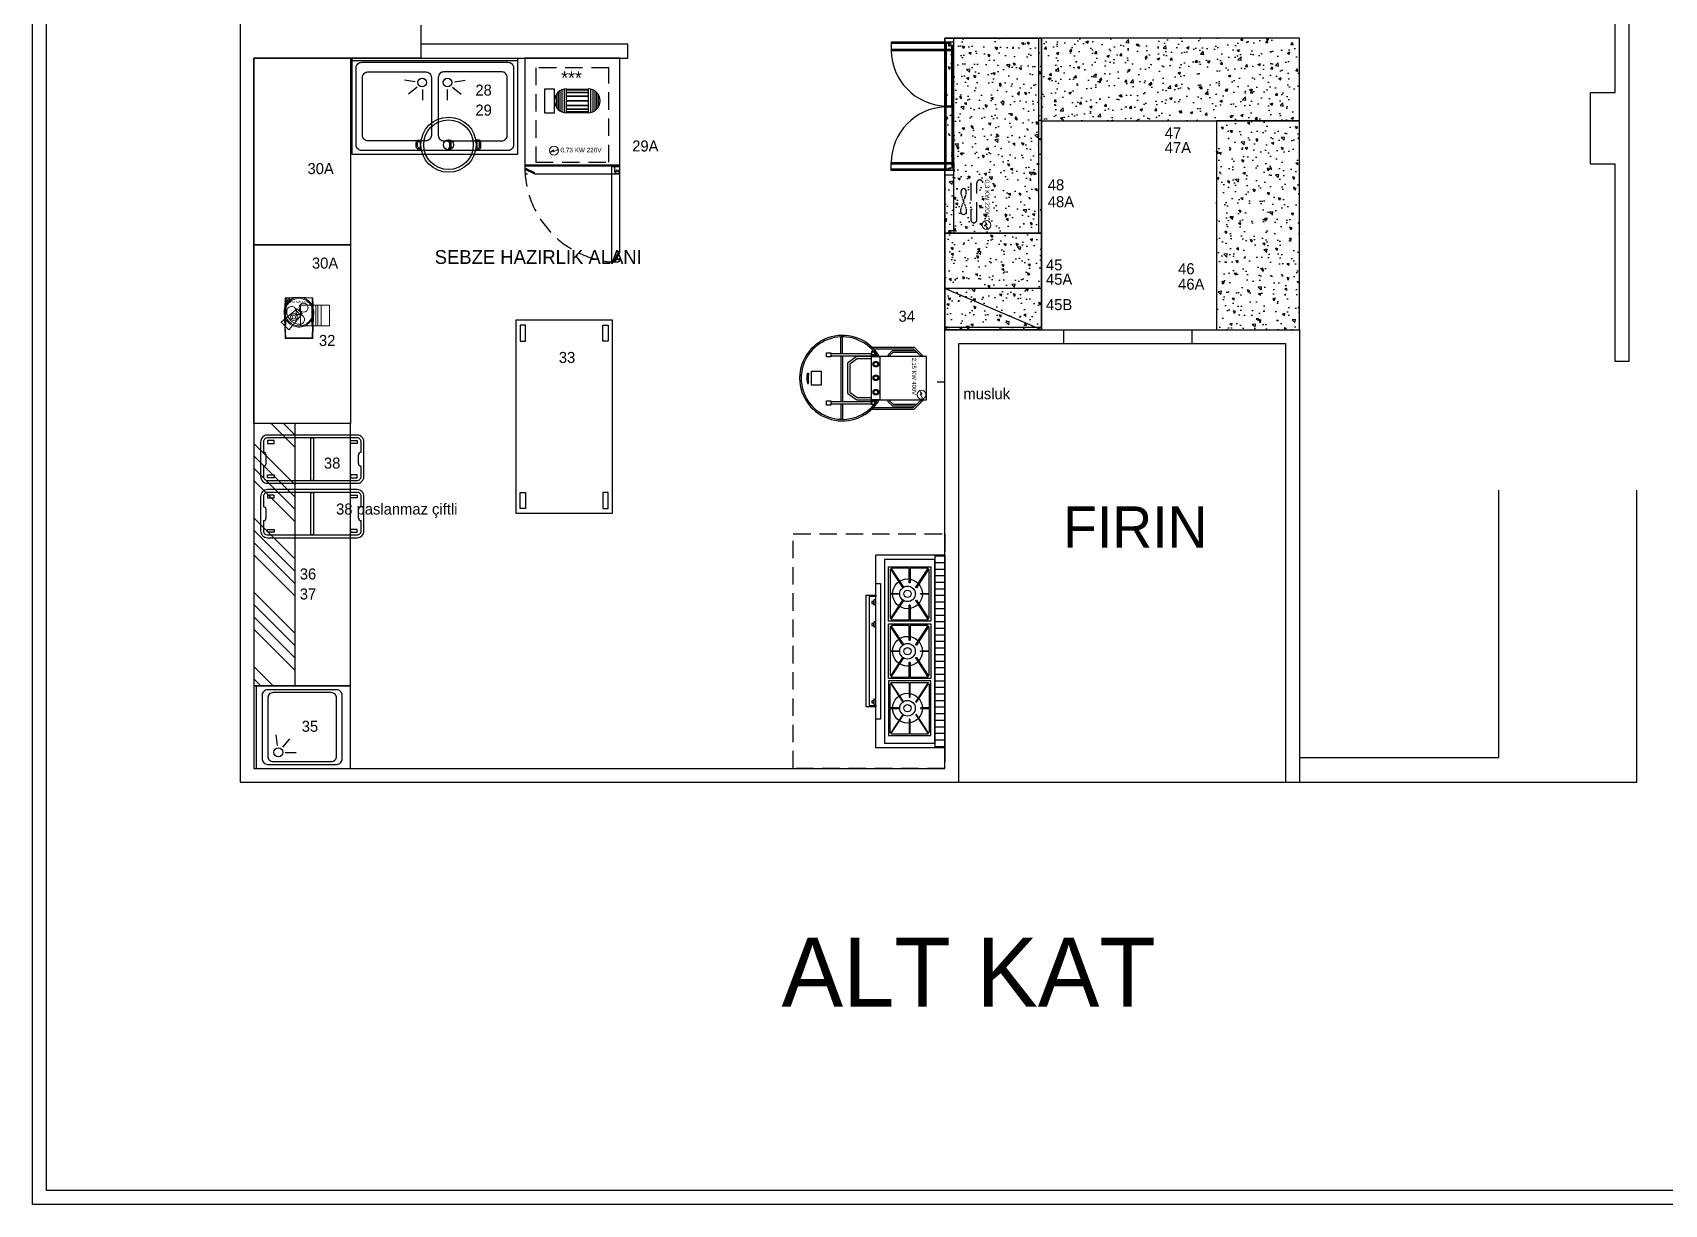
# Model space of a CAD drawing. Header units: millimetres. Extents: x 10921 to 17380, y -4733 to -3298.
# Drawn here: x 10921 to 12104, y -4733 to -3884 of the extents above; entities that cross this region are included whole.
import ezdxf

# ---------------------------------------------------------------- set-up
doc = ezdxf.new("R2010")
doc.units = ezdxf.units.MM
doc.linetypes.add('DASHED', pattern=[19.05, 12.7, -6.35])
for name, color, linetype in [('Kıtc-001 Duvar', 6, 'Continuous'), ('Kıtc-002 Çizgi', 7, 'Continuous'), ('Kıtc-008 Rakam', 1, 'Continuous'), ('Kıtc-011 Elk Tes Yazı 001', 1, 'Continuous'), ('Kıtc-014 Elk Tes İşaretler', 1, 'Continuous'), ('Kıtc-025 Antet', 7, 'Continuous'), ('Kıtc-040 Davlumbaz', 4, 'Continuous'), ('S2000-002 Çizgi', 7, 'Continuous')]:
    doc.layers.add(name, color=color, linetype=linetype)
doc.styles.get("Standard").update_dxf_attribs({"font": 'stylu.ttf', "height": 10})

# ---------------------------------------------------------------- blocks, each defined once
blk = doc.blocks.new('A$C4E3860C5')
at = {"layer": 'Kıtc-014 Elk Tes İşaretler', "linetype": 'Continuous', "lineweight": 0}
for p, q in [((2.9, 3.7), (1, 2.3)), ((1, 2.2), (2.8, 3.5)), ((1, 2.3), (1, 2.2)), ((2.8, 3.5), (2.9, 2.3)), ((3, 2.5), (2.9, 3.7)), ((2.9, 2.3), (5.2, 3.5)), ((5.2, 3.6), (3, 2.5)), ((5.7, 3.8), (5.1, 3.8)), ((5.1, 3.8), (5.2, 3.6)), ((5.2, 3.6), (5.3, 3.4)), ((5.2, 3.5), (5.2, 3.6)), ((5.3, 3.4), (5.7, 3.8))]:
    blk.add_line(p, q, dxfattribs=at)
blk.add_circle((3.2, 3.2), 3.16, dxfattribs=at)
blk = doc.blocks.new('A$C4C105235')
at = {"layer": 'Kıtc-002 Çizgi'}
for points in [[(2, 3), (2, 6.5), (0, 6.5), (0, 3)], [(0, 6), (0, 0), (46.2, 0), (46.2, 6), (2, 6)], [(0, 5), (0, 1), (46.2, 1), (46.2, 5), (2, 5)]]:
    blk.add_lwpolyline(points, dxfattribs=at)
blk.add_circle((0.9, 3.7), 0.596, dxfattribs=at)
blk.add_arc((1, 3.8), 1.25, 216.8699, 323.1301, dxfattribs=at)
blk = doc.blocks.new('A$C1FF566C6')
at = {"layer": 'Kıtc-002 Çizgi', "color": 254}
for points in [[(6, 45.5), (0, 45.5), (0, 0), (6, 0), (6, 45.5)], [(1, 41.5), (1, 0), (5, 0), (5, 45.5)]]:
    blk.add_lwpolyline(points, dxfattribs=at)
blk = doc.blocks.new('A$C3E83117B')
at = {"layer": 'Kıtc-002 Çizgi'}
for p, q in [((141.5, 107), (0, 107)), ((139.5, 45.5), (0, 45.5)), ((99.1, 39), (99.1, 45))]:
    blk.add_line(p, q, dxfattribs=at)
blk.add_lwpolyline([(0, 39), (141.5, 39), (141.5, 109), (0, 109)], close=True, dxfattribs=at)
at = {"layer": 'Kıtc-002 Çizgi', "linetype": 'DASHED'}
for points in [[(131.7, 62.2), (105, 62.2, -1), (105, 66.5)], [(105, 57.8), (131.7, 57.8, 1), (131.7, 62.2)]]:
    blk.add_lwpolyline(points, format="xyb", dxfattribs=at)
at = {"layer": 'Kıtc-002 Çizgi', "linetype": 'DASHED', "ltscale": 0.1}
blk.add_lwpolyline([(125.6, 50.5), (124.1, 50.7), (122.4, 51.2), (120.5, 51.8), (118.6, 52.5), (116.6, 53.3), (114.8, 53.9), (113.1, 54.4), (111.6, 54.5), (110.5, 54.4), (109.7, 53.9), (109.2, 53.3), (109, 52.5), (109.2, 51.8), (109.7, 51.2), (110.5, 50.7), (111.6, 50.5), (113.1, 50.7), (114.8, 51.2), (116.6, 51.8), (118.6, 52.5), (120.5, 53.3), (122.4, 53.9), (124.1, 54.4), (125.6, 54.5), (126.7, 54.4), (127.5, 53.9), (128, 53.3), (128.2, 52.5), (128, 51.8), (127.5, 51.2), (126.7, 50.7)], close=True, dxfattribs=at)
at = {"layer": 'Kıtc-002 Çizgi'}
blk.add_lwpolyline([(139.5, 42), (139.5, 45.5), (141.5, 45.5), (141.5, 42)], dxfattribs=at)
blk.add_circle((140.6, 42.7), 0.596, dxfattribs=at)
at = {"layer": 'Kıtc-002 Çizgi', "color": 254}
for centre, start, end in [((8.4, 40.9), 270.8691, 357.3948), ((90.7, 40.9), 182.6052, 269.1309)]:
    blk.add_arc(centre, 40.9, start, end, dxfattribs=at)
at = {"layer": 'Kıtc-002 Çizgi'}
blk.add_arc((140.5, 42.7), 1.25, 216.8699, 323.1301, dxfattribs=at)
for name, p in [('A$C4E3860C5', (132.3, 66)), ('A$C4C105235', (3, 39)), ('A$C1FF566C6', (3, 0))]:
    blk.add_blockref(name, p, dxfattribs=at)
at = {"layer": 'Kıtc-002 Çizgi', "xscale": -1}
for name, p in [('A$C4C105235', (96.1, 39)), ('A$C1FF566C6', (96.1, 0))]:
    blk.add_blockref(name, p, dxfattribs=at)
at = {"layer": 'Kıtc-011 Elk Tes Yazı 001', "insert": (102.5, 71.3), "char_height": 3.308, "attachment_point": 1}
blk.add_mtext_dynamic_manual_height_columns('{\\f@Arial Unicode MS|b0|i0|c162|p34;0,3 KW 220V }', width=27.524, gutter_width=50, heights=[0], dxfattribs=at)
blk = doc.blocks.new('A$C29431E44')
at = {"layer": 'Kıtc-014 Elk Tes İşaretler', "linetype": 'Continuous', "lineweight": 0}
for p, q in [((2.9, 3.7), (1, 2.3)), ((1, 2.2), (2.8, 3.5)), ((1, 2.3), (1, 2.2)), ((2.8, 3.5), (2.9, 2.3)), ((3, 2.5), (2.9, 3.7)), ((2.9, 2.3), (5.2, 3.5)), ((5.2, 3.6), (3, 2.5)), ((5.7, 3.8), (5.1, 3.8)), ((5.1, 3.8), (5.2, 3.6)), ((5.2, 3.6), (5.3, 3.4)), ((5.2, 3.5), (5.2, 3.6)), ((5.3, 3.4), (5.7, 3.8))]:
    blk.add_line(p, q, dxfattribs=at)
blk.add_circle((3.2, 3.2), 3.16, dxfattribs=at)
blk = doc.blocks.new('A$C4F103F4E')
at = {"layer": 'Kıtc-002 Çizgi'}
for p, q in [((10.9, 67.1), (10.9, 83.7)), ((12, 67.6), (12, 84.8)), ((49.9, 67.6), (49.9, 84.8)), ((51, 67.1), (51, 83.7)), ((13.9, 64.1), (10.9, 67.1)), ((14.3, 65.2), (12, 67.6)), ((13.9, 64.1), (15.3, 64.1)), ((14.3, 65.2), (15.3, 65.2)), ((47.5, 65.2), (46.6, 65.2)), ((48, 64.1), (46.6, 64.1)), ((47.5, 65.2), (49.9, 67.6)), ((48, 64.1), (51, 67.1)), ((14.2, 54.5), (14.2, 52)), ((15.3, 58.1), (15.3, 52)), ((14.7, 30.9), (48.2, 30.9)), ((14.7, 29.8), (48.2, 29.8)), ((49.6, 30.9), (60.8, 30.9)), ((49.6, 29.8), (60.8, 29.8)), ((28, 6.4), (28.3, 6.3)), ((28, 5.5), (28.3, 5.4)), ((33.9, 6.4), (33.6, 6.3)), ((33.9, 5.5), (33.6, 5.4))]:
    blk.add_line(p, q, dxfattribs=at)
for points in [[(8.5, 52.3), (8.5, 82.8), (15.3, 89.8)], [(9.6, 53.4), (9.6, 82.3), (15.3, 88.2)], [(53.4, 52.3), (53.4, 82.8), (46.6, 89.8)], [(52.3, 53.4), (52.3, 82.3), (46.6, 88.2)], [(15.3, 52), (15.3, 41.3), (15.4, 40.9), (20, 34.5), (20.4, 34.5), (41.4, 34.5), (41.9, 34.5), (46.5, 40.9), (46.6, 41.3), (46.6, 52)], [(16.9, 52), (16.9, 41.6), (20.8, 36.2), (41, 36.2), (44.9, 41.6), (44.9, 52)]]:
    blk.add_lwpolyline(points, dxfattribs=at)
for points in [[(15.3, 58.1), (46.6, 58.1), (46.6, 91.9), (15.3, 91.9)], [(11.7, 55.2), (15.3, 55.2), (15.3, 54.5), (11.7, 54.5)], [(14.2, 54.5), (11.7, 54.5), (11.7, 52), (14.2, 52)], [(13.3, 22.4), (14.7, 22.4), (14.7, 52), (13.3, 52)], [(15.3, 54.5), (14.2, 54.5), (14.2, 52), (15.3, 52)], [(15.3, 58.1), (46.6, 58.1), (46.6, 52), (15.3, 52)], [(46.6, 55.2), (50.1, 55.2), (50.1, 54.5), (46.6, 54.5)], [(47.6, 52), (46.6, 52), (46.6, 54.5), (47.6, 54.5)], [(47.6, 54.5), (50.1, 54.5), (50.1, 52), (47.6, 52)], [(48.2, 22.4), (49.6, 22.4), (49.6, 52), (48.2, 52)], [(12.5, 22.4), (15.5, 22.4), (15.5, 19.3), (12.5, 19.3)], [(25.9, 15.5), (36, 15.5), (36, 8.4), (25.9, 8.4)], [(47.4, 22.4), (50.4, 22.4), (50.4, 19.3), (47.4, 19.3)], [(27.2, 6.4), (28, 6.4), (28, 5.5), (27.2, 5.5)], [(34.7, 6.4), (33.9, 6.4), (33.9, 5.5), (34.7, 5.5)]]:
    blk.add_lwpolyline(points, close=True, dxfattribs=at)
for centre, radius in [((12.9, 53.3), 1.11), ((20.8, 55.1), 2.01), ((20.8, 55.1), 1.41), ((30.7, 55.1), 2.01), ((30.7, 55.1), 1.41), ((41.1, 55.1), 2.01), ((41.1, 55.1), 1.41), ((48.9, 53.3), 1.11)]:
    blk.add_circle(centre, radius, dxfattribs=at)
for centre, radius, start, end in [((30.9, 30.9), 31, 120.3785, 59.6215), ((30.9, 30.9), 29.9, 130.0055, 49.9945), ((30.9, 30.9), 29.9, 121.6305, 125.664), ((30.9, 30.9), 29.9, 54.2494, 58.3695), ((30.9, 15.9), 9.93, 254.5778, 285.4222), ((30.9, 15), 9.93, 254.5778, 285.4222)]:
    blk.add_arc(centre, radius, start, end, dxfattribs=at)
for points, knots in [([(1.4, 30.9), (1.3, 30.9), (1.2, 30.9), (1.1, 30.9), (1, 30.9)], [0, 0, 0, 0, 0.1306613, 0.1926211, 0.1926211, 0.1926211, 0.1926211]), ([(1.4, 30.9), (1.3, 30.9), (1.2, 30.9), (1.1, 30.9), (1, 30.9)], [0, 0, 0, 0, 0.1306613, 0.1926211, 0.1926211, 0.1926211, 0.1926211]), ([(13.3, 30.9), (12.9, 30.9), (12.6, 30.9), (12.3, 30.9), (11.5, 30.9), (9.8, 30.9), (7.2, 30.9), (4.3, 30.9), (2.3, 30.9), (1.4, 30.9)], [-0.091879, -0.091879, -0.091879, -0.091879, 0, 0, 0, 0.196291, 0.46418, 0.732097, 1, 1, 1, 1]), ([(13.3, 30.9), (12.9, 30.9), (12.6, 30.9), (12.3, 30.9), (11.5, 30.9), (9.8, 30.9), (7.2, 30.9), (4.3, 30.9), (2.3, 30.9), (1.4, 30.9)], [-0.091879, -0.091879, -0.091879, -0.091879, 0, 0, 0, 0.196291, 0.46418, 0.732097, 1, 1, 1, 1]), ([(13.3, 29.8), (13.3, 29.8), (13.2, 29.8), (13.1, 29.8), (13.1, 29.8), (12.9, 29.8), (12.8, 29.8), (12.7, 29.8), (12.7, 29.8), (12.6, 29.8), (12.6, 29.8), (12.5, 29.8), (12.4, 29.8), (12.3, 29.8), (12.3, 29.8), (12.3, 29.8), (12.3, 29.8), (12.2, 29.8), (12.2, 29.8), (12.2, 29.8), (12.2, 29.8), (12.1, 29.8), (12.1, 29.8), (12, 29.8), (11.9, 29.8), (11.7, 29.8), (11.5, 29.8), (11, 29.8), (10.7, 29.8), (10.4, 29.8), (10.3, 29.8), (10.3, 29.8), (10.2, 29.8), (10.1, 29.8), (10.1, 29.8), (10.1, 29.8), (10.1, 29.8), (10.1, 29.8), (10.1, 29.8), (10.1, 29.8), (10.1, 29.8), (10, 29.8), (10, 29.8), (9.9, 29.8), (9.8, 29.8), (9.7, 29.8), (9.6, 29.8), (9.2, 29.8), (9, 29.8), (8.3, 29.8), (7.9, 29.8), (7.4, 29.8), (7.3, 29.8), (7.3, 29.8), (7.2, 29.8), (7.2, 29.8), (7.2, 29.8), (7.2, 29.8), (7.2, 29.8), (7.2, 29.8), (7.2, 29.8), (7.1, 29.8), (7.1, 29.8), (7.1, 29.8), (7, 29.8), (6.9, 29.8), (6.9, 29.8), (6.6, 29.8), (6.5, 29.8), (6.1, 29.8), (5.8, 29.8), (5.5, 29.8), (5.5, 29.8), (5.4, 29.8), (5.3, 29.8), (5.2, 29.8), (5.1, 29.8), (4.7, 29.8), (4.5, 29.8), (4.3, 29.8), (4.3, 29.8), (4.3, 29.8), (4.3, 29.8), (4.2, 29.8), (4.2, 29.8), (4.2, 29.8), (4.2, 29.8), (4.1, 29.8), (4.1, 29.8), (3.9, 29.8), (3.8, 29.8), (3.6, 29.8), (3.4, 29.8), (2.8, 29.8), (2.5, 29.8), (1.9, 29.8), (1.6, 29.8), (1.4, 29.8)], [-0.091879, -0.091879, -0.091879, -0.091879, -0.084163, -0.084163, -0.068729, -0.068729, -0.037862, -0.037862, -0.033319, -0.033319, -0.024232, -0.024232, -0.006058, -0.006058, -0.000672, -0.000672, 0.001993, 0.001993, 0.004658, 0.004658, 0.009988, 0.009988, 0.020649, 0.020649, 0.04197, 0.04197, 0.084612, 0.084612, 0.169896, 0.169896, 0.17737, 0.17737, 0.192318, 0.192318, 0.194954, 0.194954, 0.196886, 0.196886, 0.198819, 0.198819, 0.202683, 0.202683, 0.210411, 0.210411, 0.225868, 0.225868, 0.256781, 0.256781, 0.318608, 0.318608, 0.442262, 0.442262, 0.455315, 0.455315, 0.459598, 0.459598, 0.462633, 0.462633, 0.465016, 0.465016, 0.4674, 0.4674, 0.472167, 0.472167, 0.481702, 0.481702, 0.500771, 0.500771, 0.538909, 0.538909, 0.615186, 0.615186, 0.622666, 0.622666, 0.637628, 0.637628, 0.667551, 0.667551, 0.727398, 0.727398, 0.731293, 0.731293, 0.734369, 0.734369, 0.737445, 0.737445, 0.743597, 0.743597, 0.755901, 0.755901, 0.780509, 0.780509, 0.829725, 0.829725, 0.928156, 0.928156, 1, 1, 1, 1])]:
    blk.add_open_spline(points, degree=3, knots=knots, dxfattribs=at)
at = {"layer": 'Kıtc-014 Elk Tes İşaretler'}
blk.add_blockref('A$C29431E44', (39.7, 85), dxfattribs=at)
at = {"layer": 'Kıtc-011 Elk Tes Yazı 001', "insert": (16.1, 84.4), "char_height": 3, "attachment_point": 1}
blk.add_mtext_dynamic_manual_height_columns('{\\f@Arial Unicode MS|b0|i0|c162|p34;2,15 KW 400V }', width=31.269, gutter_width=50, heights=[0], dxfattribs=at)
blk = doc.blocks.new('A$C7E877AE3')
at = {"layer": 'Kıtc-002 Çizgi'}
for p, q in [((15.4, 49), (21.5, 43.9)), ((16.7, 52.8), (24.5, 53.9)), ((11.5, 47.3), (11.5, 39.4))]:
    blk.add_line(p, q, dxfattribs=at)
for points in [[(0, 68), (60, 68), (60, 70), (0, 70)], [(0, 0), (60, 0), (60, 70), (0, 70)]]:
    blk.add_lwpolyline(points, close=True, dxfattribs=at)
for points in [[(7, 6), (53, 6, 0.414214), (57, 10), (57, 60, 0.414214), (53, 64), (7, 64, 0.414214), (3, 60), (3, 10, 0.414214)], [(9, 10), (51, 10, 0.414214), (55, 14), (55, 56, 0.414214), (51, 60), (9, 60, 0.414214), (5, 56), (5, 14, 0.414214)]]:
    blk.add_lwpolyline(points, format="xyb", close=True, dxfattribs=at)
blk.add_circle((11.7, 52.3), 3.19, dxfattribs=at)
blk = doc.blocks.new('A$C32DC0840')
at = {"layer": 'Kıtc-002 Çizgi'}
for p, q in [((45.8, 52.8), (38, 53.9)), ((47.1, 49), (41, 43.9)), ((72.9, 49), (79, 43.9)), ((74.2, 52.8), (82, 53.9)), ((51, 47.3), (51, 39.4)), ((69, 47.3), (69, 39.4))]:
    blk.add_line(p, q, dxfattribs=at)
for points in [[(120, 0), (0, 0), (0, 70), (120, 70)], [(120, 68), (0, 68), (0, 70), (120, 70)]]:
    blk.add_lwpolyline(points, close=True, dxfattribs=at)
for points in [[(113, 3), (7, 3, -0.414214), (3, 7), (3, 63, -0.414214), (7, 67), (113, 67, -0.414214), (117, 63), (117, 7, -0.414214)], [(53.5, 10), (11.5, 10, -0.414214), (7.5, 14), (7.5, 56, -0.414214), (11.5, 60), (53.5, 60, -0.414214), (57.5, 56), (57.5, 14, -0.414214)], [(66.5, 10), (108.5, 10, 0.414214), (112.5, 14), (112.5, 56, 0.414214), (108.5, 60), (66.5, 60, 0.414214), (62.5, 56), (62.5, 14, 0.414214)]]:
    blk.add_lwpolyline(points, format="xyb", close=True, dxfattribs=at)
for centre in [(50.8, 52.3), (69.2, 52.3)]:
    blk.add_circle(centre, 3.19, dxfattribs=at)
blk = doc.blocks.new('A$C23947520')
at = {"linetype": 'Continuous', "lineweight": 0}
for p, q in [((2.5, 22.2), (2.8, 29.5)), ((2.7, 26), (2.8, 29.5)), ((2.7, 26), (3.5, 25.5)), ((2.8, 29.5), (12.8, 30)), ((2.8, 29.5), (12.8, 30)), ((2.8, 29.5), (3.2, 29.1)), ((3.1, 29.2), (3, 25.8)), ((3, 23.5), (3.2, 29.1)), ((12.8, 29.7), (3.1, 29.2)), ((3.2, 29.1), (10.4, 29.4)), ((3.5, 25.5), (3.3, 9.5)), ((10.4, 29.4), (12.8, 29.6)), ((12.8, 30), (22.8, 29.5)), ((12.8, 30), (12.8, 29.7)), ((12.8, 30), (22.8, 29.5)), ((12.8, 29.7), (12.8, 29.6)), ((22.4, 29.2), (12.8, 29.7)), ((12.8, 29.6), (15.2, 29.4)), ((14, 24), (22.3, 24)), ((14, 24), (14, 9)), ((15.2, 29.4), (22.3, 29.1)), ((22, 25.5), (22.9, 26)), ((22.2, 9.5), (22, 25.5)), ((22.8, 29.5), (22.3, 29.1)), ((22.3, 29.1), (22.5, 24)), ((22.3, 24), (26.5, 24)), ((22.5, 25.8), (22.4, 29.2)), ((22.5, 24), (22.8, 14.8)), ((22.8, 29.5), (23, 24)), ((22.8, 29.5), (22.9, 26)), ((23, 24), (23.3, 14.8)), ((25, 24), (25, 9)), ((26.5, 24), (26.5, 9)), ((29, 24), (26.5, 24)), ((29, 24), (29, 9)), ((29, 24), (34.2, 24)), ((29, 24), (29, 9)), ((34.2, 24), (34.5, 24)), ((34.5, 24), (35, 24)), ((35, 24), (35, 9)), ((6.2, 17), (0, 11.8)), ((2.3, 16.4), (2.5, 22.2)), ((2.3, 14.8), (2.3, 16.4)), ((2.3, 13.7), (2.3, 14.8)), ((2.3, 14.8), (2.7, 14.8)), ((2.5, 9.3), (2.3, 13.7)), ((2.7, 14.8), (2.8, 15.1)), ((2.8, 14.1), (2.7, 14.8)), ((2.8, 15.1), (3, 23.5)), ((2.9, 8.8), (2.8, 14.1)), ((5.5, 6.3), (10.7, 12.4)), ((7.7, 18.2), (6.2, 17)), ((11.5, 21.5), (7.7, 18.2)), ((10.4, 20.5), (14.2, 16.7)), ((10.7, 12.4), (12, 14)), ((11.5, 21.5), (15.2, 17.8)), ((12, 14), (15.2, 17.8)), ((22.8, 14.8), (22.6, 9)), ((23.3, 14.8), (22.8, 14.8)), ((23.3, 14.8), (23.1, 9)), ((0, 11.8), (5.5, 6.3)), ((3.3, 9.5), (2.5, 9.1)), ((2.8, 0), (2.5, 9.3)), ((2.8, 0), (2.5, 9.1)), ((2.8, 9.3), (3.1, 0.4)), ((2.8, 0), (3.2, 0.5)), ((6.4, 0), (2.8, 0)), ((6.4, 0), (2.8, 0)), ((3.2, 0.5), (2.9, 8.8)), ((3.1, 0.4), (22.4, 0.4)), ((22.3, 0.5), (3.2, 0.5)), ((8.7, 0.2), (6.4, 0.2)), ((6.4, 0.2), (6.4, 0)), ((8.7, 0), (6.4, 0)), ((8.7, 0), (6.4, 0)), ((8.7, 0.2), (8.7, 0)), ((9.6, 0), (8.7, 0)), ((9.6, 0), (8.7, 0)), ((11.9, 0.2), (9.6, 0.2)), ((9.6, 0.2), (9.6, 0)), ((11.9, 0), (9.6, 0)), ((11.9, 0), (9.6, 0)), ((11.9, 0.2), (11.9, 0)), ((12.9, 0), (11.9, 0)), ((12.9, 0), (11.9, 0)), ((15.2, 0.2), (12.9, 0.2)), ((12.9, 0.2), (12.9, 0)), ((15.2, 0), (12.9, 0)), ((15.2, 0), (12.9, 0)), ((14, 9), (16.7, 9)), ((15.2, 0.2), (15.2, 0)), ((22.8, 0), (15.2, 0)), ((22.8, 0), (15.2, 0)), ((26.5, 9), (16.7, 9)), ((23.1, 9.1), (22.2, 9.5)), ((22.6, 9), (22.3, 0.5)), ((22.8, 0), (22.3, 0.5)), ((22.4, 0.4), (22.7, 9.3)), ((23.1, 9), (22.8, 0)), ((23.1, 9), (22.8, 0)), ((23.1, 9.1), (23.1, 9)), ((26.5, 9), (29, 9)), ((29, 9), (34.2, 9)), ((34.2, 9), (34.5, 9)), ((34.5, 9), (35, 9)), ((6.4, 0), (8.7, 0)), ((9.6, 0), (11.9, 0)), ((12.9, 0), (15.2, 0))]:
    blk.add_line(p, q, dxfattribs=at)
for centre, radius in [((12.8, 19), 10), ((16.1, 22.3), 3.25), ((9.1, 15.4), 2.5), ((9.1, 15.4), 1.25)]:
    blk.add_circle(centre, radius, dxfattribs=at)
for centre, radius, start, end in [((12.8, 19), 10.8, 27.7177, 205.3448), ((12.8, 19), 10.8, 291.5289, 27.7177), ((12.8, 19), 10.8, 205.3448, 243.96), ((7.4, 19.7), 3.5, 18.2908, 179.7471), ((13.4, 19.7), 9.5, 179.7471, 204.2271), ((13.4, 19.7), 9.5, 204.2271, 245.6106), ((7.4, 19.7), 3.5, 346.6952, 18.2908), ((12.3, 18.6), 1.5, 166.6952, 282.7991), ((13.4, 13.7), 3.5, 71.4512, 102.7991), ((13.4, 13.7), 3.5, 269.7471, 71.4512), ((12.8, 19), 10.8, 243.96, 291.5289), ((13.4, 19.7), 9.5, 245.6106, 269.7471)]:
    blk.add_arc(centre, radius, start, end, dxfattribs=at)
at = {"layer": 'Kıtc-002 Çizgi', "color": 1}
for p, q in [((4.5, 28), (3.5, 27.3)), ((3.5, 27.3), (4.4, 27.9)), ((4.4, 27.9), (4.5, 27.4)), ((4.5, 27.4), (5.6, 28)), ((5.6, 28), (4.5, 27.4)), ((4.5, 27.4), (4.5, 28)), ((5.8, 28.1), (5.5, 28.1)), ((5.5, 28.1), (5.6, 28)), ((5.6, 28), (5.7, 27.9)), ((5.6, 28), (5.6, 28)), ((5.8, 28.1), (5.7, 27.9))]:
    blk.add_line(p, q, dxfattribs=at)
blk.add_circle((4.6, 27.8), 1.58, dxfattribs=at)
blk.add_text('0,65 KW 220V', height=1.5, dxfattribs=at).set_placement((6.1, 25.7, -10.3))
blk = doc.blocks.new('A$C22583A19')
at = {"layer": 'Kıtc-002 Çizgi'}
for points in [[(0, 0), (140, 0), (140, 70), (0, 70)], [(3.5, 66.9), (15.2, 66.9), (15.2, 63), (3.5, 63)], [(136.5, 66.9), (124.8, 66.9), (124.8, 63), (136.5, 63)], [(3.5, 3.1), (15.2, 3.1), (15.2, 7), (3.5, 7)], [(136.5, 3.1), (124.8, 3.1), (124.8, 7), (136.5, 7)]]:
    blk.add_lwpolyline(points, close=True, dxfattribs=at)
blk = doc.blocks.new('A$C51B06E1B')
at = {"layer": 'Kıtc-002 Çizgi'}
for p, q in [((12.4, 72.9), (12.4, 72.9)), ((22.4, 72.9), (22.4, 72.9)), ((14.4, 70.9), (20.4, 70.9)), ((12.4, 2), (12.4, 2)), ((14.4, 4), (20.4, 4)), ((22.4, 2), (22.4, 2))]:
    blk.add_line(p, q, dxfattribs=at)
blk.add_lwpolyline([(0, 69.9), (0, 5, 0.414214), (5, 0), (29.9, 0, 0.414214), (34.9, 5), (34.9, 69.9, 0.414214), (29.9, 74.9), (5, 74.9, 0.414214)], format="xyb", close=True, dxfattribs=at)
for points in [[(12.4, 72.9), (5, 72.9, 0.414214), (2, 69.9), (2, 5, 0.414214), (5, 2), (12.4, 2)], [(22.4, 2), (29.9, 2, 0.414214), (32.9, 5), (32.9, 69.9, 0.414214), (29.9, 72.9), (22.4, 72.9)]]:
    blk.add_lwpolyline(points, format="xyb", dxfattribs=at)
for points in [[(4, 69.9), (6, 69.9), (6, 65.1), (4, 65.1)], [(30.9, 69.9), (28.9, 69.9), (28.9, 65.1), (30.9, 65.1)], [(2, 38.5), (32.9, 38.5), (32.9, 36.5), (2, 36.5)], [(4, 5), (6, 5), (6, 9.8), (4, 9.8)], [(30.9, 5), (28.9, 5), (28.9, 9.8), (30.9, 9.8)]]:
    blk.add_lwpolyline(points, close=True, dxfattribs=at)
for centre, start, end in [((14.4, 72.9), 180, 270), ((20.4, 72.9), 270, 0), ((14.4, 2), 90, 180), ((20.4, 2), 0, 90)]:
    blk.add_arc(centre, 2, start, end, dxfattribs=at)
blk = doc.blocks.new('A$C53E03B34')
at = {"layer": 'Kıtc-002 Çizgi'}
for points in [[(3.7, 16.6), (2, 16.6, -0.414214), (0, 18.6), (0, 21.4, -0.414214), (2, 23.4), (3.7, 23.4)], [(43.1, 16.6), (44.9, 16.6, 0.414214), (46.9, 18.6), (46.9, 21.4, 0.414214), (44.9, 23.4), (43.1, 23.4)]]:
    blk.add_lwpolyline(points, format="xyb", dxfattribs=at)
for points in [[(2.8, 17.6), (2, 17.6, -0.414214), (1, 18.6), (1, 21.4, -0.414214), (2, 22.4), (2.8, 22.4)], [(44, 17.6), (44.9, 17.6, 0.414214), (45.9, 18.6), (45.9, 21.4, 0.414214), (44.9, 22.4), (44, 22.4)]]:
    blk.add_lwpolyline(points, format="xyb", close=True, dxfattribs=at)
for points in [[(22.1, 23.4), (24.2, 21.8), (24.2, 18.1), (22.7, 16.4)], [(23.5, 23.7), (25.2, 22.3), (25.2, 17.7), (23.8, 16.3)]]:
    blk.add_lwpolyline(points, dxfattribs=at)
for radius in [20, 18, 3.66]:
    blk.add_circle((23.4, 20), radius, dxfattribs=at)
blk = doc.blocks.new('A$C563B523B')
at = {"layer": 'Kıtc-002 Çizgi'}
for p, q in [((0, 4.5), (7, 1)), ((0, 3.5), (7, 0)), ((7, 0), (7, 1))]:
    blk.add_line(p, q, dxfattribs=at)
blk.add_lwpolyline([(7, 0), (69, 0), (69, 6), (0, 6), (0, 2)], dxfattribs=at)
blk.add_arc((2, 2), 2, 180, 270, dxfattribs=at)
blk = doc.blocks.new('A$C3343078A')
at = {"layer": 'Kıtc-002 Çizgi', "color": 254}
for p, q in [((0, 4.5), (7, 1)), ((0, 3.5), (7, 0)), ((7, 0), (7, 1))]:
    blk.add_line(p, q, dxfattribs=at)
blk.add_lwpolyline([(7, 0), (69, 0), (69, 6), (0, 6), (0, 2)], dxfattribs=at)
blk.add_arc((2, 2), 2, 180, 270, dxfattribs=at)
blk = doc.blocks.new('A$C02F729AA')
at = {"layer": 'Kıtc-002 Çizgi', "color": 4}
for p, q in [((23, 121.6), (23, 112)), ((24.1, 122.9), (24.1, 110.7)), ((25.4, 124), (25.4, 109.6)), ((26.9, 124.8), (26.9, 108.8)), ((28.5, 125.3), (28.5, 108.3)), ((47.7, 125.3), (47.7, 108.3)), ((49.3, 124.8), (49.3, 108.8)), ((50.8, 124), (50.8, 109.6)), ((52.1, 122.9), (52.1, 110.7)), ((53.2, 121.6), (53.2, 112))]:
    blk.add_line(p, q, dxfattribs=at)
at = {"layer": 'Kıtc-002 Çizgi'}
for points in [[(0, 70.3), (69, 70.3), (69, 147.8), (0, 147.8)], [(0, 69.8), (69, 69.8), (69, 70.3), (0, 70.3)]]:
    blk.add_lwpolyline(points, close=True, dxfattribs=at)
at = {"layer": 'Kıtc-002 Çizgi', "linetype": 'DASHED'}
blk.add_lwpolyline([(8, 72.3), (61, 72.3), (61, 140.8), (8, 140.8)], close=True, dxfattribs=at)
at = {"layer": 'Kıtc-002 Çizgi', "color": 4}
for points in [[(21.5, 125.4), (14.3, 125.4), (14.3, 108.2), (21.5, 108.2)], [(30.2, 125.4), (46, 125.4), (46, 108.2), (30.2, 108.2)], [(30.2, 124.8), (46, 124.8), (46, 122.9), (30.2, 122.9)], [(30.2, 122.9), (46, 122.9), (46, 120.1), (30.2, 120.1)], [(30.2, 120.1), (46, 120.1), (46, 116.8), (30.2, 116.8)], [(30.2, 116.8), (46, 116.8), (46, 113.5), (30.2, 113.5)], [(30.2, 113.5), (46, 113.5), (46, 110.7), (30.2, 110.7)], [(30.2, 110.7), (46, 110.7), (46, 108.8), (30.2, 108.8)]]:
    blk.add_lwpolyline(points, close=True, dxfattribs=at)
at = {"layer": 'Kıtc-002 Çizgi'}
blk.add_lwpolyline([(69, 65.8), (69, 70.3), (65, 70.3), (65, 65.8)], dxfattribs=at)
blk.add_circle((67, 66), 0.867, dxfattribs=at)
at = {"layer": 'Kıtc-002 Çizgi', "color": 4}
for centre, start, end in [((30.2, 116.8), 90, 270), ((46, 116.8), 270, 90)]:
    blk.add_arc(centre, 8.64, start, end, dxfattribs=at)
at = {"layer": 'Kıtc-002 Çizgi', "color": 254, "linetype": 'DASHED'}
blk.add_arc((69.3, 69), 69.3, 181.4201, 264.7997, dxfattribs=at)
at = {"layer": 'Kıtc-002 Çizgi'}
blk.add_arc((67, 66), 2.01, 186.0256, 353.9744, dxfattribs=at)
for name, p in [('A$C4E3860C5', (18, 77.5)), ('A$C563B523B', (0, 63.8))]:
    blk.add_blockref(name, p, dxfattribs=at)
at = {"layer": 'Kıtc-002 Çizgi', "rotation": 90}
blk.add_blockref('A$C3343078A', (69, 0), dxfattribs=at)
at = {"layer": 'Kıtc-002 Çizgi'}
blk.add_text('***', height=9.6, dxfattribs=at).set_placement((26.4, 128.7))
at = {"layer": 'Kıtc-011 Elk Tes Yazı 001', "insert": (25.9, 82.8), "char_height": 3.308, "attachment_point": 1}
blk.add_mtext_dynamic_manual_height_columns('{\\f@Arial Unicode MS|b0|i0|c162|p34;0,73 KW 220V }', width=29.813, gutter_width=50, heights=[0], dxfattribs=at)
blk = doc.blocks.new('A$C357D4546')
at = {"layer": 'S2000-002 Çizgi'}
h = blk.add_hatch(dxfattribs=at)
h.set_pattern_fill('ANSI31', color=256, scale=1.5, angle=45, style=0)
h.set_pattern_definition([(90, (-4937.7595, -5429.0678), (-4.7625, 9e-16), [])])
h.paths.add_polyline_path([(0, 57), (0, 49.7), (140, 49.7), (140, 57)])
for points in [[(0, 57), (140, 57), (140, 7), (0, 7)], [(0, 49.7), (140, 49.7), (140, 7), (0, 7)], [(3.4, 13.1), (136.6, 13.1), (136.6, 49.7), (3.4, 49.7)], [(20.8, 10.4), (119.2, 10.4), (119.2, 7), (20.8, 7)], [(36.4, 7), (32.8, 7), (32.8, 5.5), (36.4, 5.5)], [(35.3, 5.5), (33.9, 5.5), (33.9, 4.1), (35.3, 4.1)], [(52.4, 7), (48.8, 7), (48.8, 5.5), (52.4, 5.5)], [(51.3, 5.5), (49.9, 5.5), (49.9, 4.1), (51.3, 4.1)], [(108.4, 7), (104.8, 7), (104.8, 5.5), (108.4, 5.5)], [(107.3, 5.5), (105.9, 5.5), (105.9, 4.1), (107.3, 4.1)]]:
    blk.add_lwpolyline(points, close=True, dxfattribs=at)
for points in [[(8.7, 46.7), (48.2, 46.7), (48.2, 16.1), (8.7, 16.1), (8.7, 46.7)], [(50.2, 46.7), (89.8, 46.7), (89.8, 16.1), (50.2, 16.1), (50.2, 46.7)], [(131.1, 46.7), (91.5, 46.7), (91.5, 16.1), (131.1, 16.1), (131.1, 46.7)], [(110.3, 7), (110.3, 0), (29.3, 0), (29.3, 7), (30.3, 7), (30.3, 2), (109.3, 2), (109.3, 7), (110.3, 7)]]:
    blk.add_lwpolyline(points, dxfattribs=at)
for points in [[(28.7, 45.7), (28.7, 39.6, -0.414214), (28.5, 39.4), (28.4, 39.4, -0.414214), (28.2, 39.6), (28.2, 45.7), (11.3, 45.7, 0.668179), (11, 44.8), (24, 36.3, -0.810443), (23.5, 35.9), (10.2, 44.7, 0.668179), (9.7, 44.5), (9.7, 31.7), (20.3, 31.7, -0.414214), (20.5, 31.5), (20.5, 31.4, -0.414214), (20.3, 31.2), (9.7, 31.2), (9.7, 18.8, 0.668179), (10.6, 18.4), (23.6, 26.9, -0.810443), (23.9, 26.5), (10.6, 17.7, 0.668179), (10.8, 17.2), (28.2, 17.2), (28.2, 23.3, -0.414214), (28.4, 23.5), (28.5, 23.5, -0.414214), (28.7, 23.3), (28.7, 17.2), (45.5, 17.2, 0.668179), (45.9, 18.1), (32.9, 26.6, -0.810443), (33.3, 26.9), (46.6, 18.1, 0.668179), (47.2, 18.3), (47.2, 31.2), (36.6, 31.2, -0.414214), (36.4, 31.4), (36.4, 31.5, -0.414214), (36.6, 31.7), (47.2, 31.7), (47.2, 44.5, 0.668179), (46.6, 44.7), (33.3, 35.9, -0.810443), (32.9, 36.3), (45.9, 44.8, 0.668179), (45.5, 45.7)], [(70.3, 45.7), (70.3, 39.6, -0.414214), (70.1, 39.4), (69.9, 39.4, -0.414214), (69.7, 39.6), (69.7, 45.7), (52.9, 45.7, 0.668179), (52.5, 44.8), (65.5, 36.3, -0.810443), (65.1, 35.9), (51.8, 44.7, 0.668179), (51.3, 44.5), (51.3, 31.7), (61.8, 31.7, -0.414214), (62.1, 31.5), (62.1, 31.4, -0.414214), (61.8, 31.2), (51.3, 31.2), (51.3, 18.8, 0.668179), (52.2, 18.4), (65.1, 26.9, -0.810443), (65.5, 26.5), (52.2, 17.7, 0.668179), (52.4, 17.2), (69.7, 17.2), (69.7, 23.3, -0.414214), (69.9, 23.5), (70.1, 23.5, -0.414214), (70.3, 23.3), (70.3, 17.2), (87.1, 17.2, 0.668179), (87.5, 18.1), (74.5, 26.6, -0.810443), (74.9, 26.9), (88.2, 18.1, 0.668179), (88.7, 18.3), (88.7, 31.2), (78.2, 31.2, -0.414214), (77.9, 31.4), (77.9, 31.5, -0.414214), (78.2, 31.7), (88.7, 31.7), (88.7, 44.5, 0.668179), (88.2, 44.7), (74.9, 35.9, -0.810443), (74.5, 36.3), (87.5, 44.8, 0.668179), (87.1, 45.7)], [(111.1, 45.7), (111.1, 39.6, 0.414214), (111.3, 39.4), (111.4, 39.4, 0.414214), (111.6, 39.6), (111.6, 45.7), (128.4, 45.7, -0.668179), (128.8, 44.8), (115.8, 36.3, 0.810443), (116.2, 35.9), (129.5, 44.7, -0.668179), (130.1, 44.5), (130.1, 31.7), (119.5, 31.7, 0.414214), (119.3, 31.5), (119.3, 31.4, 0.414214), (119.5, 31.2), (130.1, 31.2), (130.1, 18.8, -0.668179), (129.2, 18.4), (116.2, 26.9, 0.810443), (115.9, 26.5), (129.2, 17.7, -0.668179), (128.9, 17.2), (111.6, 17.2), (111.6, 23.3, 0.414214), (111.4, 23.5), (111.3, 23.5, 0.414214), (111.1, 23.3), (111.1, 17.2), (94.2, 17.2, -0.668179), (93.9, 18.1), (106.9, 26.6, 0.810443), (106.4, 26.9), (93.1, 18.1, -0.668179), (92.6, 18.3), (92.6, 31.2), (103.2, 31.2, 0.414214), (103.4, 31.4), (103.4, 31.5, 0.414214), (103.2, 31.7), (92.6, 31.7), (92.6, 44.5, -0.668179), (93.1, 44.7), (106.4, 35.9, 0.810443), (106.9, 36.3), (93.9, 44.8, -0.668179), (94.2, 45.7)]]:
    blk.add_lwpolyline(points, format="xyb", close=True, dxfattribs=at)
for centre, radius in [((28.4, 29.9), 10.8), ((28.4, 29.9), 5.66), ((70, 29.9), 10.8), ((70, 29.9), 5.66), ((111.3, 29.9), 10.8), ((111.3, 29.9), 5.66), ((28.4, 29.9), 2.6), ((70, 29.9), 2.6), ((111.3, 29.9), 2.6)]:
    blk.add_circle(centre, radius, dxfattribs=at)

msp = doc.modelspace()

# ---------------------------------------------------------------- hatches: boundary and pattern name
at = {"layer": 'Kıtc-002 Çizgi'}
h = msp.add_hatch(dxfattribs=at)
h.set_pattern_fill('AR-CONC', color=256, scale=0.1, angle=90)
h.set_pattern_definition([(140, (-295.094, 0), (1.593909, 18.218467), [1.905, -20.955]), (85, (-295.094, 0), (-19.105685, -3.524342), [1.524, -16.764058]), (190.45144, (-294.962, 1.518), (-17.511775, 14.694125), [1.619, -17.809024]), (136.1842, (-300.174, 3e-16), (4.204233, 27.107904), [2.8575, -31.4325]), (186.63556, (-299.824, 2.26), (-24.74261, 23.740413), [2.4285, -26.71356]), (81.18415, (-300.174, 3e-16), (-24.74261, 23.740413), [2.285997, -25.145973]), (111, (-298.904, 2.54), (10.22652, 15.16144), [1.905, -20.955]), (56, (-298.904, 2.54), (-18.418797, 6.180203), [1.524, -16.764]), (161.45145, (-298.052, 3.803), (-8.192277, 21.341642), [1.619, -17.808994]), (127.5, (-295.0943, 0), (-8.455504, 0.3088603), [0, -16.5608, 0, -17.018, 0, -16.8275]), (97.5, (-295.094, 0), (-10.0180575, 6.681966), [0, -9.7028, 0, -16.1798, 0, -6.4135]), (57.5, (-295.0943, -5.664), (0.5728744, 13.5590595), [0, -6.35, 0, -19.812, 0, -26.289]), (47.5, (-295.094, -8.204), (-2.542649, 14.812918), [0, -8.255, 0, -13.1572, 0, -18.669])])
h.paths.add_polyline_path([(11582, -4099.5), (11652, -4099.5), (11652, -3888), (11582, -3888)])
h = msp.add_hatch(dxfattribs=at)
h.set_pattern_fill('AR-CONC', color=256, scale=0.1)
h.set_pattern_definition([(50, (2730.152, -2645.18), (18.218467, -1.593909), [1.905, -20.955]), (355, (2730.152, -2645.18), (-3.524342, 19.105685), [1.524, -16.76406]), (100.45144, (2731.67, -2645.312), (14.694125, 17.511775), [1.619, -17.809024]), (46.1842, (2730.152, -2640.1), (27.107904, -4.204233), [2.8575, -31.4325]), (96.63556, (2732.41, -2640.45), (23.74041, 24.74261), [2.4285, -26.71356]), (351.18415, (2730.152, -2640.1), (23.74041, 24.74261), [2.286, -25.14597]), (21, (2732.692, -2641.37), (15.16144, -10.22652), [1.905, -20.955]), (326, (2732.692, -2641.37), (6.180203, 18.418797), [1.524, -16.764]), (71.45144, (2733.955, -2642.222), (21.341642, 8.192277), [1.619, -17.808994]), (37.5, (2730.1516, -2645.179), (0.3088603, 8.455504), [0, -16.5608, 0, -17.018, 0, -16.8275]), (7.5, (2730.152, -2645.179), (6.681966, 10.0180575), [0, -9.7028, 0, -16.1798, 0, -6.4135]), (327.5, (2724.4874, -2645.179), (13.5590595, -0.5728744), [0, -6.35, 0, -19.812, 0, -26.289]), (317.5, (2721.947, -2645.179), (14.812918, 2.542649), [0, -8.255, 0, -13.1572, 0, -18.669])])
h.paths.add_polyline_path([(11652, -3888), (11652, -3948), (11839, -3948), (11839, -3888)])
h = msp.add_hatch(dxfattribs=at)
h.set_pattern_fill('AR-CONC', color=256, scale=0.1, angle=90)
h.set_pattern_definition([(140, (10536.126, -13056.822), (1.593909, 18.218467), [1.905, -20.955]), (85, (10536.126, -13056.822), (-19.105685, -3.524342), [1.524, -16.76406]), (190.45144, (10536.259, -13055.304), (-17.511775, 14.694125), [1.619, -17.809024]), (136.1842, (10531.046, -13056.822), (4.204233, 27.107904), [2.8575, -31.4325]), (186.63556, (10531.397, -13054.563), (-24.74261, 23.74041), [2.4285, -26.71356]), (81.18415, (10531.046, -13056.822), (-24.74261, 23.74041), [2.286, -25.14597]), (111, (10532.316, -13054.282), (10.22652, 15.16144), [1.905, -20.955]), (56, (10532.316, -13054.282), (-18.418797, 6.180203), [1.524, -16.764]), (161.45145, (10533.169, -13053.019), (-8.192277, 21.341642), [1.619, -17.808994]), (127.5, (10536.126, -13056.822), (-8.455504, 0.3088603), [0, -16.5608, 0, -17.018, 0, -16.8275]), (97.5, (10536.126, -13056.822), (-10.0180575, 6.681966), [0, -9.7028, 0, -16.1798, 0, -6.4135]), (57.5, (10536.126, -13062.486), (0.5728744, 13.5590595), [0, -6.35, 0, -19.812, 0, -26.289]), (47.5, (10536.126, -13065.026), (-2.542649, 14.812918), [0, -8.255, 0, -13.1572, 0, -18.669])])
h.paths.add_polyline_path([(11779, -4099.5), (11839, -4099.5), (11839, -3948), (11779, -3948)])
h = msp.add_hatch(dxfattribs=at)
h.set_pattern_fill('ANSI34', color=254, scale=2, angle=-270, style=0)
h.set_pattern_definition([(135, (13148.46, -8754.834), (-26.94077, -26.94077), []), (135, (13148.46, -8745.853), (-26.94077, -26.94077), []), (135, (13148.46, -8736.873), (-26.94077, -26.94077), []), (135, (13148.46, -8727.893), (-26.94077, -26.94077), [])])
h.paths.add_polyline_path([(11081, -4357.5), (11111, -4357.5), (11111, -4167.5), (11081, -4167.5)])

# ---------------------------------------------------------------- linework, layer by layer
at = {"layer": 'Kıtc-001 Duvar'}
for p, q in [((11668, -4099.5), (11668, -4109.5)), ((11761, -4099.5), (11761, -4109.5)), ((12078, -4122.5), (12068, -4122.5)), ((11983.7, -4409.5), (11983.7, -4215.7)), ((12083.7, -4427.5), (12083.7, -4215.7)), ((11839, -4409.5), (11983.7, -4409.5)), ((11592, -4427.5), (11839, -4427.5)), ((11839, -4427.5), (12083.7, -4427.5))]:
    msp.add_line(p, q, dxfattribs=at)
for points in [[(11071, -3785.5), (11071, -3888.5), (11071, -3888.5), (11071, -3892.5), (11071, -3892.5), (11071, -4427.5), (11592, -4427.5), (11592, -4109.5), (11668, -4109.5), (11761, -4109.5), (11829, -4109.5), (11829, -4427.5)], [(12068, -4122.5), (12068, -3979.5), (12050, -3979.5), (12050, -3927.5), (12068, -3927.5), (12068, -3808.5)], [(12078, -4122.5), (12078, -3969.5), (12078, -3969.5), (12078, -3937.5), (12078, -3937.5), (12078, -3798.5)], [(11202, -3878.5), (11202, -3902.5), (11081, -3902.5), (11081, -4417.5), (11582, -4417.5), (11582, -4099.5), (11668, -4099.5), (11761, -4099.5), (11839, -4099.5), (11839, -4427.5)]]:
    msp.add_lwpolyline(points, dxfattribs=at)
msp.add_lwpolyline([(11202, -3902.5), (11352.2, -3902.5), (11352.2, -3892.5), (11202, -3892.5)], close=True, dxfattribs=at)
at = {"layer": 'Kıtc-002 Çizgi'}
for p, q in [((11652, -4099.5), (11582, -4069.5)), ((11576.5, -4137.1), (11582, -4137.1))]:
    msp.add_line(p, q, dxfattribs=at)
for points in [[(11582, -3888), (11652, -3888), (11652, -4099.5), (11582, -4099.5)], [(11652, -3888), (11652, -3948), (11839, -3948), (11839, -3888)], [(11151, -4037.9), (11081, -4037.9), (11081, -3902.5), (11151, -3902.5)], [(11779, -4099.5), (11839, -4099.5), (11839, -3948), (11779, -3948)], [(11652, -4029.5), (11582, -4029.5), (11582, -4099.5), (11652, -4099.5)], [(11151, -4167.5), (11081, -4167.5), (11081, -4037.9), (11151, -4037.9)], [(11582, -4099.5), (11652, -4099.5), (11652, -4069.5), (11582, -4069.5)], [(11582, -4097.5), (11652, -4097.5), (11652, -4099.5), (11582, -4099.5)], [(11151, -4357.5), (11151, -4167.5), (11081, -4167.5), (11081, -4357.5)], [(11111, -4357.5), (11111, -4167.5), (11081, -4167.5), (11081, -4357.5)]]:
    msp.add_lwpolyline(points, close=True, dxfattribs=at)
at = {"layer": 'Kıtc-025 Antet'}
for points in [[(12911.1, -3298.2), (12911.1, -4733.5), (10920.6, -4733.5), (10920.6, -3298.2)], [(12901.1, -3308.2), (12901.1, -4723.5), (10930.6, -4723.5), (10930.6, -3308.2)]]:
    msp.add_lwpolyline(points, close=True, dxfattribs=at)
at = {"layer": 'Kıtc-040 Davlumbaz', "linetype": 'DASHED'}
msp.add_lwpolyline([(11472, -4417.5), (11472, -4247.5), (11582, -4247.5), (11582, -4417.5)], close=True, dxfattribs=at)

# ---------------------------------------------------------------- block references
at = {"layer": 'Kıtc-002 Çizgi'}
for name, p, rotation in [('A$C3E83117B', (11543, -3888), 270), ('A$C22583A19', (11271, -4092.5), 270), ('A$C51B06E1B', (11160.8, -4210.7), 89.99999999999997), ('A$C51B06E1B', (11160.8, -4250.2), 89.99999999999997), ('A$C357D4546', (11525, -4262.5), 270), ('A$C7E877AE3', (11151, -4417.5), 89.99999999999997)]:
    msp.add_blockref(name, p, dxfattribs=dict(at, rotation=rotation))
for name, p in [('A$C32DC0840', (11152.2, -3972.5)), ('A$C02F729AA', (11277.4, -4050.3)), ('A$C53E03B34', (11198.7, -3985.3))]:
    msp.add_blockref(name, p, dxfattribs=at)
at = {"layer": 'Kıtc-002 Çizgi', "lineweight": -2}
msp.add_blockref('A$C23947520', (11100.9, -4105.7), dxfattribs=at)
at = {"layer": 'Kıtc-002 Çizgi', "lineweight": -2, "rotation": 269.9999999999999}
msp.add_blockref('A$C4F103F4E', (11476.8, -4103.6), dxfattribs=at)

# ---------------------------------------------------------------- texts
at = {"layer": 'Kıtc-002 Çizgi', "attachment_point": 1}
for s, width, heights, insert, char_height in [('{\\C1;SEBZE HAZIRLIK ALANI}', 142.985, [0], (11212.1, -4041.7), 10), ('FIRIN', 96.627, [0], (11667.7, -4227.5), 30), ('ALT KAT ', 374.688, [10.5], (11463.6, -4540.1), 50)]:
    msp.add_mtext_dynamic_manual_height_columns(s, width=width, gutter_width=50, heights=heights, dxfattribs=dict(at, insert=insert, char_height=char_height))
at = {"layer": 'Kıtc-008 Rakam', "color": 1}
for s, p in [('28', (11241.6, -3929.7)), ('29', (11241.6, -3944.2)), ('29A', (11355.3, -3970.2)), ('47', (11741.4, -3960.8)), ('47A', (11741.4, -3971.4)), ('30A', (11119.9, -3986.6)), ('48', (11656.6, -3998.4)), ('48A', (11656.6, -4010.6)), ('30A', (11123.1, -4055.1)), ('45', (11655.3, -4056.4)), ('46', (11751.1, -4059.2)), ('45A', (11655.3, -4066.8)), ('46A', (11751.1, -4070.4)), ('45B', (11655.3, -4085.2)), ('34', (11548.4, -4093.6)), ('32', (11128.2, -4111.2)), ('33', (11302.1, -4123.5)), ('musluk', (11595.4, -4149.8)), ('38', (11131.8, -4200.1)), ('38 paslanmaz çiftli', (11140.6, -4233.4)), ('36', (11114.3, -4280.5)), ('37', (11114.3, -4295)), ('35', (11115.7, -4390.9))]:
    msp.add_text(s, height=8, dxfattribs=at).set_placement(p)

doc.saveas('drawing.dxf')
